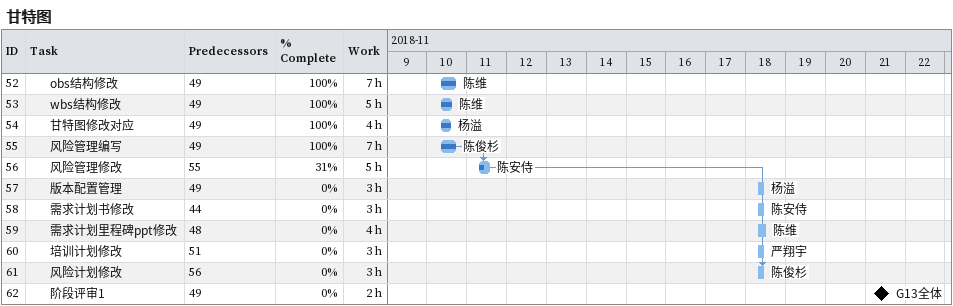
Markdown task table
甘特图

| ID | Level | Task | Start | Finish | Predecessors | Resources | % complete | Work (h) |
|---|---|---|---|---|---|---|---|---|
| 52 | 3 | obs结构修改 | 2018-11-10 | 2018-11-10 | 49 | 陈维 | 100 | 7 |
| 53 | 3 | wbs结构修改 | 2018-11-10 | 2018-11-10 | 49 | 陈维 | 100 | 5 |
| 54 | 3 | 甘特图修改对应 | 2018-11-10 | 2018-11-10 | 49 | 杨溢 | 100 | 4 |
| 55 | 3 | 风险管理编写 | 2018-11-10 | 2018-11-10 | 49 | 陈俊杉 | 100 | 7 |
| 56 | 3 | 风险管理修改 | 2018-11-11 | 2018-11-11 | 55 | 陈安侍 | 31 | 5 |
| 57 | 3 | 版本配置管理 | 2018-11-18 | 2018-11-18 | 49 | 杨溢 | 0 | 3 |
| 58 | 3 | 需求计划书修改 | 2018-11-18 | 2018-11-18 | 44 | 陈安侍 | 0 | 3 |
| 59 | 3 | 需求计划里程碑ppt修改 | 2018-11-18 | 2018-11-18 | 48 | 陈维 | 0 | 4 |
| 60 | 3 | 培训计划修改 | 2018-11-18 | 2018-11-18 | 51 | 严翔宇 | 0 | 3 |
| 61 | 3 | 风险计划修改 | 2018-11-18 | 2018-11-18 | 56 | 陈俊杉 | 0 | 3 |
| 62 | 3 | 阶段评审1 (milestone) | 2018-11-21 | 2018-11-21 | 49 | G13全体 | 0 | 2 |
